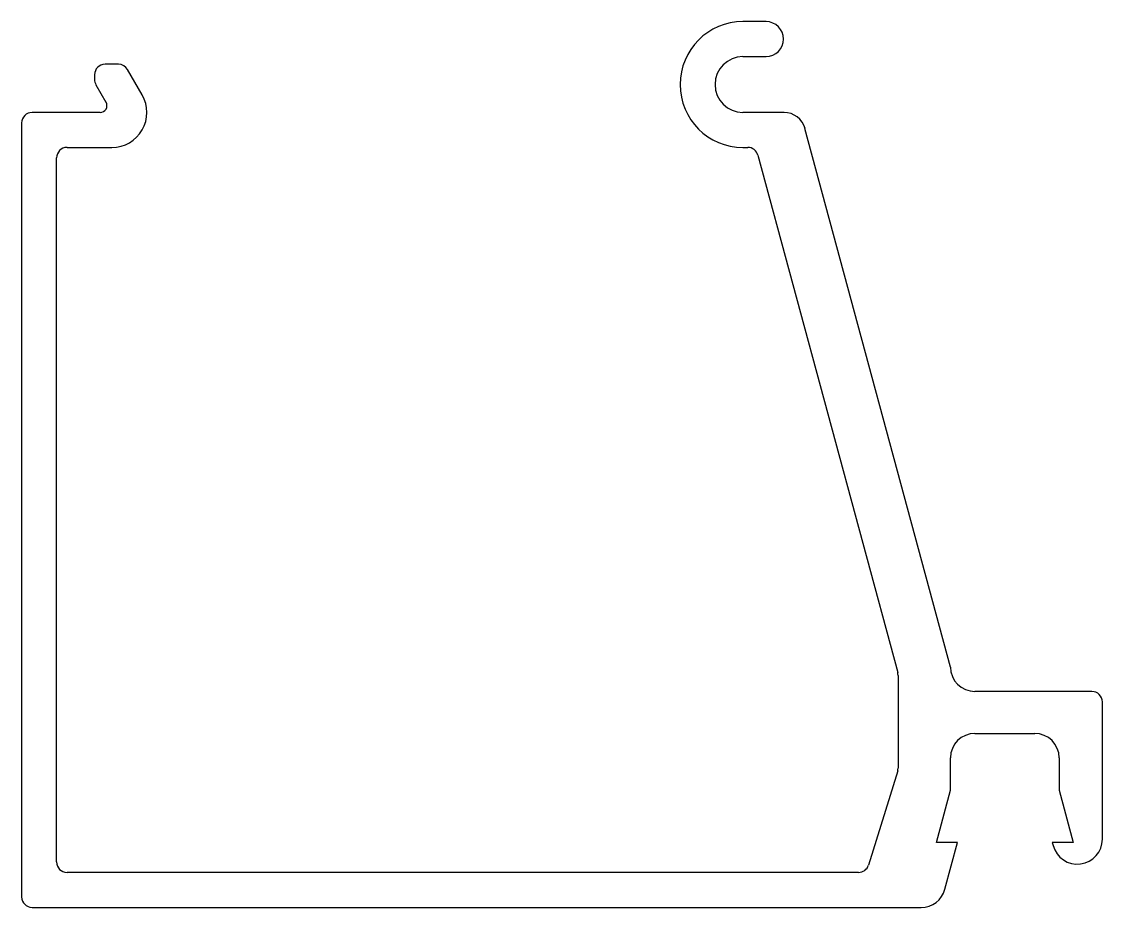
# Model space of a CAD drawing. Extents: x 2.7 to 42, y 3.7 to 35.9.
import ezdxf

# ---------------------------------------------------------------- set-up
doc = ezdxf.new("R2010")
doc.units = 0
doc.layers.get('0').update_dxf_attribs({"linetype": 'CONTINUOUS'})

msp = doc.modelspace()

# ---------------------------------------------------------------- linework, layer by layer
for p, q in [((29.762, 35.91), (28.922, 35.91)), ((28.922, 34.64), (29.762, 34.64)), ((6.228, 34.36), (5.739, 34.36)), ((7.092, 33.245), (6.558, 34.17)), ((5.359, 33.98), (5.359, 33.809)), ((5.41, 33.619), (5.775, 32.985)), ((5.559, 32.61), (3.089, 32.61)), ((30.414, 32.61), (28.922, 32.61)), ((2.709, 32.23), (2.709, 4.11)), ((36.463, 12.463), (31.176, 32.027)), ((4.359, 31.34), (5.992, 31.34)), ((28.922, 31.34), (28.947, 31.34)), ((28.947, 31.34), (29.097, 31.34)), ((29.464, 31.06), (34.545, 12.259)), ((3.979, 5.38), (3.979, 30.96)), ((34.558, 12.16), (34.558, 8.785)), ((41.602, 11.574), (37.352, 11.574)), ((41.983, 6.21), (41.983, 11.193)), ((37.352, 10.05), (39.524, 10.05)), ((36.463, 7.994), (36.463, 9.161)), ((40.413, 9.161), (40.413, 7.994)), ((34.545, 8.687), (33.484, 5.269)), ((35.953, 6.09), (36.463, 7.994)), ((40.413, 7.994), (40.923, 6.09)), ((36.713, 6.09), (35.953, 6.09)), ((36.258, 4.389), (36.713, 6.09)), ((40.923, 6.09), (40.163, 6.09)), ((40.163, 6.09), (40.194, 5.975)), ((33.12, 5), (4.359, 5)), ((3.089, 3.73), (35.399, 3.73))]:
    msp.add_line(p, q)
for centre, radius, start, end in [((28.922, 33.625), 2.285, 90, 270), ((29.762, 35.275), 0.635, 270, 90), ((28.922, 33.625), 1.015, 90, 270), ((5.739, 33.98), 0.38, 90, 180), ((6.228, 33.98), 0.38, 30, 90), ((5.739, 33.809), 0.38, 180, 210), ((5.992, 32.61), 1.27, 270, 30), ((3.089, 32.23), 0.38, 90, 180), ((5.559, 32.86), 0.25, 270, 30), ((30.414, 31.82), 0.79, 15.1235, 90), ((4.359, 30.96), 0.38, 90, 180), ((29.097, 30.96), 0.38, 15.1235, 90), ((34.177, 12.16), 0.381, 360, 15.1235), ((37.352, 12.463), 0.889, 180, 270), ((41.602, 11.193), 0.381, 360, 90), ((37.352, 9.161), 0.889, 90, 180), ((39.524, 9.161), 0.889, 360, 90), ((34.177, 8.785), 0.381, 345, 0), ((41.073, 6.21), 0.91, 195, 360), ((4.359, 5.38), 0.38, 180, 270), ((33.12, 5.381), 0.381, 270, 342.7535), ((35.399, 4.619), 0.889, 270, 345), ((3.089, 4.11), 0.38, 180, 270)]:
    msp.add_arc(centre, radius, start, end)

doc.saveas('drawing.dxf')
